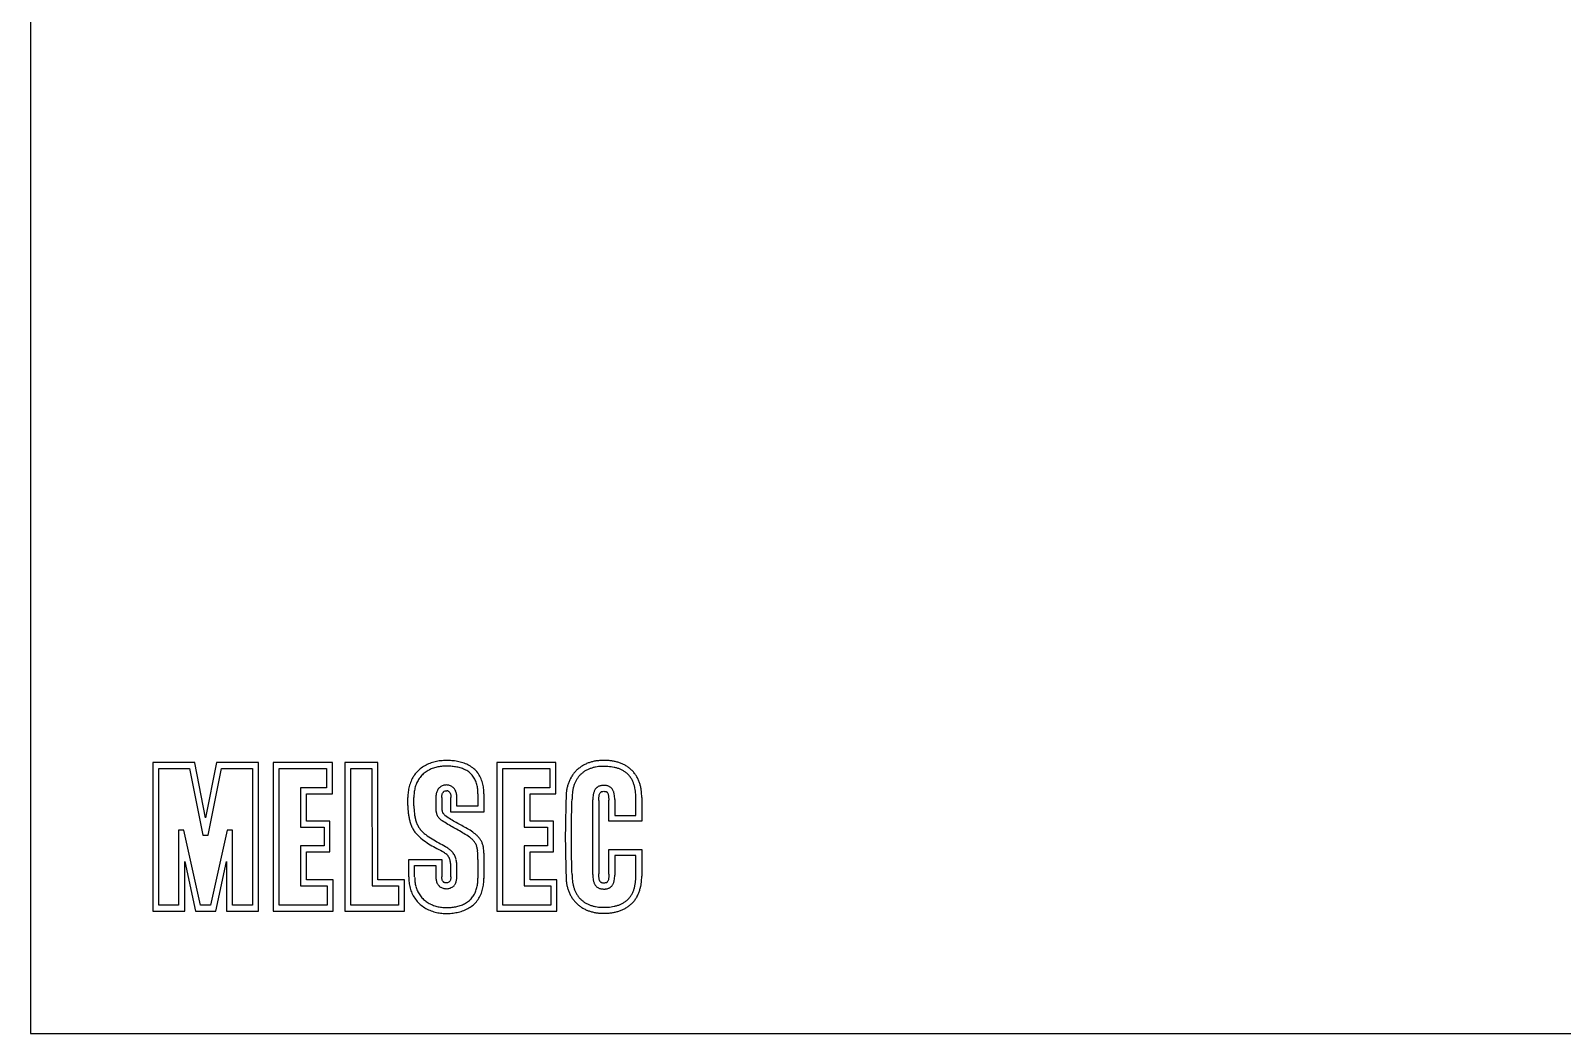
# Model space of a CAD drawing. Extents: x 168 to 388, y 259 to 356.
# Drawn here: x 232.27 to 269.86, y 282.37 to 306.97 of the extents above; entities that cross this region are included whole.
import ezdxf

# ---------------------------------------------------------------- set-up
doc = ezdxf.new("R2010")
doc.units = 0
doc.header["$MEASUREMENT"] = 0
doc.layers.get('0').update_dxf_attribs({"linetype": 'CONTINUOUS'})

msp = doc.modelspace()

# ---------------------------------------------------------------- linework, layer by layer
at = {"color": 7, "linetype": 'Continuous'}
for p, q in [((232.265, 333.767), (232.265, 282.367)), ((236.293, 289.011), (235.266, 289.011)), ((235.266, 289.011), (235.266, 285.367)), ((235.41, 285.511), (235.41, 288.868)), ((235.41, 288.868), (236.167, 288.868)), ((236.167, 288.868), (236.493, 287.228)), ((236.296, 289.009), (236.293, 289.011)), ((236.561, 287.658), (236.296, 289.009)), ((236.831, 289.011), (236.561, 287.658)), ((236.623, 287.229), (236.948, 288.868)), ((237.859, 289.011), (236.831, 289.011)), ((236.948, 288.868), (237.708, 288.867)), ((237.708, 288.867), (237.708, 285.511)), ((237.859, 285.367), (237.859, 289.011)), ((239.672, 289.011), (238.222, 289.011)), ((238.222, 289.011), (238.222, 285.367)), ((238.369, 288.867), (239.525, 288.868)), ((238.369, 285.511), (238.369, 288.867)), ((239.525, 288.868), (239.525, 288.388)), ((239.672, 288.244), (239.672, 289.011)), ((240.79, 289.011), (239.978, 289.012)), ((239.978, 289.012), (239.978, 285.369)), ((240.124, 285.511), (240.125, 288.867)), ((240.125, 288.867), (240.644, 288.868)), ((240.644, 288.868), (240.646, 285.991)), ((240.79, 286.135), (240.79, 289.011)), ((245.16, 289.011), (243.711, 289.011)), ((243.711, 289.011), (243.711, 285.367)), ((243.858, 288.867), (245.014, 288.868)), ((243.859, 285.511), (243.858, 288.867)), ((245.014, 288.868), (245.014, 288.388)), ((245.16, 288.244), (245.16, 289.011)), ((239.525, 288.388), (238.889, 288.388)), ((238.889, 288.388), (238.889, 287.429)), ((239.035, 287.572), (239.035, 288.244)), ((239.035, 288.244), (239.672, 288.244)), ((241.526, 287.957), (241.526, 288.157)), ((241.674, 287.952), (241.673, 288.158)), ((242.214, 288.17), (242.214, 287.855)), ((242.361, 288.179), (242.363, 288.2)), ((242.361, 288.158), (242.361, 288.179)), ((242.361, 288.158), (242.361, 287.906)), ((242.363, 288.2), (242.366, 288.221)), ((242.366, 288.221), (242.371, 288.241)), ((242.371, 288.241), (242.378, 288.261)), ((242.44, 288.315), (242.461, 288.318)), ((242.461, 288.318), (242.482, 288.318)), ((242.553, 288.277), (242.563, 288.258)), ((242.563, 288.258), (242.571, 288.239)), ((242.571, 288.239), (242.576, 288.218)), ((242.576, 288.218), (242.579, 288.197)), ((242.579, 288.197), (242.581, 288.176)), ((242.58, 287.796), (242.581, 288.155)), ((242.581, 288.176), (242.581, 288.155)), ((242.727, 287.94), (242.727, 288.172)), ((243.244, 288.246), (243.244, 287.94)), ((243.391, 288.246), (243.391, 287.796)), ((245.014, 288.388), (244.378, 288.388)), ((244.378, 288.388), (244.378, 287.429)), ((244.524, 287.572), (244.524, 288.244)), ((244.524, 288.244), (245.16, 288.244)), ((245.406, 288.056), (245.404, 287.969)), ((245.408, 288.143), (245.406, 288.056)), ((245.552, 287.957), (245.554, 288.034)), ((245.554, 288.034), (245.555, 288.111)), ((246.066, 288.131), (246.065, 288.097)), ((246.065, 286.263), (246.065, 288.097)), ((246.068, 288.164), (246.066, 288.131)), ((246.071, 288.198), (246.068, 288.164)), ((246.077, 288.231), (246.071, 288.198)), ((246.212, 288.102), (246.213, 288.121)), ((246.212, 288.084), (246.212, 288.102)), ((246.212, 288.084), (246.212, 286.278)), ((246.213, 288.142), (246.215, 288.161)), ((246.213, 288.121), (246.213, 288.142)), ((246.215, 288.161), (246.217, 288.18)), ((246.217, 288.18), (246.219, 288.199)), ((246.219, 288.199), (246.223, 288.218)), ((246.223, 288.218), (246.228, 288.237)), ((246.228, 288.237), (246.235, 288.255)), ((246.235, 288.255), (246.246, 288.271)), ((246.276, 288.295), (246.294, 288.302)), ((246.294, 288.302), (246.313, 288.305)), ((246.313, 288.305), (246.333, 288.306)), ((246.333, 288.306), (246.352, 288.305)), ((246.352, 288.305), (246.371, 288.303)), ((246.371, 288.303), (246.39, 288.298)), ((246.433, 288.261), (246.441, 288.243)), ((246.441, 288.243), (246.446, 288.224)), ((246.446, 288.224), (246.45, 288.205)), ((246.45, 288.205), (246.452, 288.186)), ((246.452, 288.186), (246.453, 288.167)), ((246.453, 288.167), (246.454, 288.147)), ((246.454, 288.147), (246.455, 288.128)), ((246.455, 288.128), (246.455, 288.109)), ((246.455, 288.109), (246.455, 288.089)), ((246.457, 288.087), (246.455, 288.089)), ((246.457, 287.572), (246.457, 288.087)), ((246.597, 288.207), (246.592, 288.24)), ((246.6, 288.174), (246.597, 288.207)), ((246.602, 288.14), (246.6, 288.174)), ((246.603, 288.107), (246.602, 288.14)), ((246.603, 288.107), (246.603, 287.716)), ((247.12, 287.717), (247.12, 288.158)), ((247.266, 288.155), (247.266, 287.572)), ((241.526, 287.957), (241.527, 287.91)), ((241.527, 287.91), (241.528, 287.863)), ((241.528, 287.863), (241.531, 287.816)), ((241.531, 287.816), (241.535, 287.769)), ((241.674, 287.952), (241.675, 287.905)), ((241.675, 287.905), (241.677, 287.858)), ((241.677, 287.858), (241.68, 287.811)), ((241.68, 287.811), (241.685, 287.765)), ((242.481, 287.679), (242.45, 287.702)), ((242.513, 287.657), (242.481, 287.679)), ((242.546, 287.636), (242.513, 287.657)), ((243.391, 287.796), (242.58, 287.796)), ((243.244, 287.94), (242.727, 287.94)), ((245.397, 287.709), (245.395, 287.622)), ((245.4, 287.796), (245.397, 287.709)), ((245.402, 287.882), (245.4, 287.796)), ((245.404, 287.969), (245.402, 287.882)), ((245.542, 287.573), (245.544, 287.65)), ((245.544, 287.65), (245.546, 287.727)), ((245.546, 287.727), (245.548, 287.803)), ((245.548, 287.803), (245.55, 287.88)), ((245.55, 287.88), (245.552, 287.957)), ((246.603, 287.716), (247.12, 287.717)), ((236.029, 287.356), (235.898, 287.356)), ((235.898, 287.356), (235.898, 285.511)), ((236.435, 285.511), (236.029, 287.356)), ((237.089, 287.356), (236.682, 285.511)), ((237.218, 287.356), (237.089, 287.356)), ((237.218, 285.511), (237.218, 287.356)), ((238.889, 287.429), (239.469, 287.429)), ((239.613, 287.572), (239.035, 287.572)), ((239.469, 287.429), (239.467, 287.428)), ((239.467, 287.428), (239.467, 286.967)), ((239.613, 286.823), (239.613, 287.572)), ((242.405, 287.56), (242.371, 287.583)), ((242.439, 287.538), (242.405, 287.56)), ((242.474, 287.516), (242.439, 287.538)), ((242.509, 287.495), (242.474, 287.516)), ((242.545, 287.474), (242.509, 287.495)), ((242.58, 287.454), (242.545, 287.474)), ((242.579, 287.615), (242.546, 287.636)), ((242.612, 287.595), (242.579, 287.615)), ((242.616, 287.433), (242.58, 287.454)), ((242.645, 287.575), (242.612, 287.595)), ((242.652, 287.413), (242.616, 287.433)), ((242.679, 287.557), (242.645, 287.575)), ((242.687, 287.393), (242.652, 287.413)), ((242.713, 287.538), (242.679, 287.557)), ((242.723, 287.374), (242.687, 287.393)), ((242.748, 287.52), (242.713, 287.538)), ((242.759, 287.353), (242.723, 287.374)), ((242.782, 287.502), (242.748, 287.52)), ((242.794, 287.333), (242.759, 287.353)), ((242.816, 287.484), (242.782, 287.502)), ((242.83, 287.312), (242.794, 287.333)), ((242.85, 287.466), (242.816, 287.484)), ((242.865, 287.291), (242.83, 287.312)), ((242.884, 287.447), (242.85, 287.466)), ((242.9, 287.27), (242.865, 287.291)), ((242.918, 287.428), (242.884, 287.447)), ((242.935, 287.249), (242.9, 287.27)), ((242.952, 287.409), (242.918, 287.428)), ((242.986, 287.389), (242.952, 287.409)), ((243.019, 287.369), (242.986, 287.389)), ((243.052, 287.349), (243.019, 287.369)), ((243.084, 287.327), (243.052, 287.349)), ((243.116, 287.305), (243.084, 287.327)), ((243.148, 287.283), (243.116, 287.305)), ((243.178, 287.259), (243.148, 287.283)), ((244.378, 287.429), (244.955, 287.428)), ((245.102, 287.572), (244.524, 287.572)), ((244.955, 287.428), (244.955, 286.967)), ((245.102, 286.823), (245.102, 287.572)), ((245.391, 287.36), (245.39, 287.274)), ((245.39, 287.274), (245.39, 287.187)), ((245.392, 287.447), (245.391, 287.36)), ((245.394, 287.535), (245.392, 287.447)), ((245.395, 287.622), (245.394, 287.535)), ((245.538, 287.343), (245.539, 287.42)), ((245.538, 287.266), (245.538, 287.343)), ((245.538, 287.189), (245.538, 287.266)), ((245.539, 287.42), (245.541, 287.496)), ((245.541, 287.496), (245.542, 287.573)), ((247.266, 287.572), (246.457, 287.572)), ((236.493, 287.228), (236.623, 287.229)), ((239.467, 286.967), (238.889, 286.967)), ((238.889, 286.967), (238.889, 285.991)), ((241.809, 287.188), (241.845, 287.157)), ((241.845, 287.157), (241.881, 287.128)), ((241.881, 287.128), (241.919, 287.099)), ((241.919, 287.099), (241.957, 287.072)), ((241.957, 287.072), (241.996, 287.045)), ((241.996, 287.045), (242.035, 287.02)), ((242.002, 287.215), (242.04, 287.188)), ((242.035, 287.02), (242.076, 286.996)), ((242.04, 287.188), (242.079, 287.162)), ((242.076, 286.996), (242.116, 286.972)), ((242.079, 287.162), (242.119, 287.137)), ((242.116, 286.972), (242.158, 286.949)), ((242.119, 287.137), (242.159, 287.113)), ((242.158, 286.949), (242.199, 286.927)), ((242.159, 287.113), (242.2, 287.089)), ((242.199, 286.927), (242.24, 286.905)), ((242.2, 287.089), (242.24, 287.066)), ((242.24, 287.066), (242.282, 287.043)), ((242.24, 286.905), (242.282, 286.882)), ((242.282, 287.043), (242.323, 287.02)), ((242.323, 287.02), (242.364, 286.998)), ((242.364, 286.998), (242.405, 286.975)), ((242.405, 286.975), (242.445, 286.951)), ((242.97, 287.227), (242.935, 287.249)), ((243.004, 287.205), (242.97, 287.227)), ((243.038, 287.181), (243.004, 287.205)), ((243.208, 287.234), (243.178, 287.259)), ((243.389, 286.86), (243.385, 286.899)), ((244.955, 286.967), (244.378, 286.967)), ((244.378, 286.967), (244.378, 285.991)), ((245.39, 287.187), (245.39, 287.1)), ((245.39, 287.1), (245.391, 287.013)), ((245.391, 287.013), (245.392, 286.926)), ((245.392, 286.926), (245.394, 286.84)), ((245.538, 287.113), (245.538, 287.189)), ((245.538, 287.036), (245.538, 287.113)), ((245.539, 286.959), (245.538, 287.036)), ((245.541, 286.882), (245.539, 286.959)), ((236.05, 285.367), (236.05, 286.587)), ((236.05, 286.587), (236.315, 285.367)), ((236.809, 285.367), (237.075, 286.587)), ((237.075, 286.587), (237.075, 285.367)), ((239.035, 286.822), (239.038, 286.823)), ((239.035, 286.135), (239.035, 286.822)), ((239.038, 286.823), (239.613, 286.823)), ((241.545, 286.206), (241.545, 286.633)), ((241.545, 286.633), (242.361, 286.633)), ((242.282, 286.882), (242.323, 286.86)), ((242.323, 286.86), (242.364, 286.836)), ((242.361, 286.633), (242.361, 286.208)), ((243.241, 286.799), (243.238, 286.84)), ((243.243, 286.758), (243.241, 286.799)), ((243.244, 286.716), (243.243, 286.758)), ((243.244, 286.675), (243.244, 286.716)), ((243.244, 286.635), (243.244, 286.675)), ((243.244, 286.635), (243.244, 286.179)), ((243.391, 286.822), (243.389, 286.86)), ((243.391, 286.785), (243.391, 286.822)), ((243.391, 286.785), (243.391, 286.17)), ((244.524, 286.822), (244.527, 286.823)), ((244.524, 286.135), (244.524, 286.822)), ((244.527, 286.823), (245.102, 286.823)), ((245.394, 286.84), (245.395, 286.753)), ((245.395, 286.753), (245.397, 286.666)), ((245.397, 286.666), (245.4, 286.58)), ((245.4, 286.58), (245.402, 286.493)), ((245.542, 286.805), (245.541, 286.882)), ((245.544, 286.729), (245.542, 286.805)), ((245.546, 286.652), (245.544, 286.729)), ((245.548, 286.575), (245.546, 286.652)), ((245.55, 286.498), (245.548, 286.575)), ((246.457, 286.27), (246.457, 286.877)), ((246.457, 286.877), (247.266, 286.877)), ((247.12, 286.731), (246.603, 286.733)), ((246.603, 286.733), (246.603, 286.252)), ((247.12, 286.221), (247.12, 286.731)), ((247.266, 286.877), (247.266, 286.223)), ((239.691, 286.133), (239.035, 286.135)), ((239.69, 285.367), (239.691, 286.133)), ((241.445, 286.135), (240.79, 286.135)), ((241.445, 285.367), (241.445, 286.135)), ((241.692, 286.205), (241.692, 286.489)), ((241.692, 286.489), (242.213, 286.487)), ((242.213, 286.487), (242.213, 286.206)), ((242.361, 286.188), (242.361, 286.208)), ((242.363, 286.168), (242.361, 286.188)), ((242.366, 286.148), (242.363, 286.168)), ((242.371, 286.129), (242.366, 286.148)), ((242.574, 286.147), (242.568, 286.128)), ((242.577, 286.166), (242.574, 286.147)), ((242.579, 286.186), (242.577, 286.166)), ((242.58, 286.206), (242.579, 286.186)), ((242.58, 286.206), (242.58, 286.452)), ((242.727, 286.205), (242.727, 286.452)), ((245.18, 286.133), (244.524, 286.135)), ((245.181, 285.367), (245.18, 286.133)), ((245.402, 286.493), (245.404, 286.406)), ((245.404, 286.406), (245.406, 286.319)), ((245.406, 286.319), (245.408, 286.232)), ((245.552, 286.422), (245.55, 286.498)), ((245.554, 286.345), (245.552, 286.422)), ((245.555, 286.268), (245.554, 286.345)), ((246.065, 286.263), (246.066, 286.229)), ((246.066, 286.229), (246.068, 286.195)), ((246.068, 286.195), (246.072, 286.162)), ((246.072, 286.162), (246.077, 286.128)), ((246.212, 286.258), (246.212, 286.278)), ((246.213, 286.239), (246.212, 286.258)), ((246.213, 286.22), (246.213, 286.239)), ((246.215, 286.2), (246.213, 286.22)), ((246.217, 286.18), (246.215, 286.2)), ((246.219, 286.161), (246.217, 286.18)), ((246.223, 286.142), (246.219, 286.161)), ((246.228, 286.123), (246.223, 286.142)), ((246.447, 286.135), (246.442, 286.117)), ((246.451, 286.154), (246.447, 286.135)), ((246.453, 286.173), (246.451, 286.154)), ((246.455, 286.193), (246.453, 286.173)), ((246.456, 286.212), (246.455, 286.193)), ((246.457, 286.251), (246.456, 286.232)), ((246.456, 286.232), (246.456, 286.212)), ((246.457, 286.27), (246.457, 286.251)), ((246.592, 286.118), (246.597, 286.151)), ((246.597, 286.151), (246.6, 286.185)), ((246.6, 286.185), (246.602, 286.219)), ((246.602, 286.219), (246.603, 286.252)), ((238.889, 285.991), (239.543, 285.991)), ((239.543, 285.991), (239.543, 285.511)), ((240.646, 285.991), (241.299, 285.991)), ((241.299, 285.991), (241.299, 285.511)), ((242.378, 286.111), (242.371, 286.129)), ((242.389, 286.094), (242.378, 286.111)), ((242.439, 286.063), (242.421, 286.069)), ((242.459, 286.06), (242.439, 286.063)), ((242.479, 286.06), (242.459, 286.06)), ((242.499, 286.063), (242.479, 286.06)), ((242.518, 286.07), (242.499, 286.063)), ((242.534, 286.08), (242.518, 286.07)), ((242.56, 286.11), (242.549, 286.093)), ((242.568, 286.128), (242.56, 286.11)), ((244.378, 285.991), (245.032, 285.991)), ((245.032, 285.991), (245.033, 285.511)), ((246.236, 286.105), (246.228, 286.123)), ((246.246, 286.089), (246.236, 286.105)), ((246.294, 286.059), (246.276, 286.065)), ((246.313, 286.056), (246.294, 286.059)), ((246.333, 286.055), (246.313, 286.056)), ((246.352, 286.055), (246.333, 286.055)), ((246.371, 286.057), (246.352, 286.055)), ((246.39, 286.062), (246.371, 286.057)), ((246.442, 286.117), (246.434, 286.099)), ((235.898, 285.511), (235.41, 285.511)), ((236.682, 285.511), (236.435, 285.511)), ((237.708, 285.511), (237.218, 285.511)), ((239.543, 285.511), (238.369, 285.511)), ((241.299, 285.511), (240.124, 285.511)), ((245.033, 285.511), (243.859, 285.511)), ((235.266, 285.367), (236.05, 285.367)), ((236.315, 285.367), (236.809, 285.367)), ((237.075, 285.367), (237.859, 285.367)), ((238.222, 285.367), (239.69, 285.367)), ((239.978, 285.369), (239.979, 285.367)), ((239.979, 285.367), (241.445, 285.367)), ((243.711, 285.367), (245.181, 285.367)), ((232.265, 282.367), (270.265, 282.367))]:
    msp.add_line(p, q, dxfattribs=at)
for centre, radius, start, end in [((242.316, 288.254), 0.775, 136.6107, 146.7552), ((242.331, 288.238), 0.796, 126.6724, 136.5418), ((242.36, 288.198), 0.845, 117.3546, 126.6463), ((242.338, 288.243), 0.655, 126.6974, 136.8459), ((242.364, 288.208), 0.698, 117.171, 126.6851), ((242.405, 288.111), 0.944, 109.0373, 117.3651), ((242.407, 288.126), 0.791, 108.7756, 117.1741), ((242.434, 288.029), 1.031, 101.4315, 109.0509), ((242.433, 288.051), 0.87, 101.1705, 108.8036), ((242.457, 287.91), 1.152, 94.567, 101.3834), ((242.452, 287.948), 0.975, 94.304, 101.1137), ((242.48, 287.633), 1.43, 89.0771, 94.5732), ((242.475, 287.641), 1.283, 89.1272, 94.3059), ((242.476, 287.519), 1.405, 84.505, 89.2326), ((242.481, 287.593), 1.47, 83.8275, 89.1725), ((242.489, 287.629), 1.294, 79.4657, 84.5999), ((242.497, 287.728), 1.334, 78.0049, 83.8933), ((242.559, 288.005), 0.912, 72.1998, 79.4838), ((242.56, 288.022), 1.033, 70.4161, 78.0183), ((242.628, 288.219), 0.687, 62.5575, 72.2254), ((242.627, 288.21), 0.834, 61.0067, 70.4293), ((242.687, 288.333), 0.558, 50.5803, 62.4836), ((242.689, 288.322), 0.706, 49.8208, 60.947), ((242.734, 288.376), 0.636, 37.4356, 49.7912), ((246.22, 288.253), 0.794, 137.9237, 144.1978), ((246.21, 288.261), 0.781, 131.5347, 137.911), ((246.217, 288.254), 0.79, 125.2408, 131.5392), ((246.231, 288.234), 0.815, 119.1132, 125.2208), ((246.197, 288.277), 0.618, 124.4404, 131.5611), ((246.248, 288.202), 0.851, 113.2186, 119.1128), ((246.215, 288.251), 0.649, 117.6529, 124.4331), ((246.272, 288.146), 0.913, 107.7626, 113.2168), ((246.242, 288.199), 0.707, 111.4325, 117.6538), ((246.27, 288.127), 0.784, 105.8125, 111.4227), ((246.293, 288.08), 0.981, 102.6882, 107.7614), ((246.296, 288.036), 0.88, 100.8185, 105.8205), ((246.311, 288.001), 1.063, 98.0051, 102.6899), ((246.314, 287.945), 0.973, 96.2964, 100.8206), ((246.326, 287.893), 1.171, 93.7434, 97.9931), ((246.329, 287.798), 1.12, 92.3459, 96.2746), ((246.336, 287.735), 1.33, 90.002, 93.7447), ((246.339, 287.554), 1.364, 89.1247, 92.3511), ((246.338, 287.686), 1.379, 86.4488, 90.0595), ((246.341, 287.555), 1.363, 85.9393, 89.1673), ((246.343, 287.762), 1.303, 82.6296, 86.4504), ((246.349, 287.665), 1.252, 82.4516, 85.9651), ((246.359, 287.889), 1.174, 78.4077, 82.6466), ((246.377, 287.876), 1.04, 78.2232, 82.4559), ((246.409, 288.032), 0.881, 73.2305, 78.2268), ((246.385, 288.012), 1.049, 73.6634, 78.4081), ((246.445, 288.15), 0.758, 67.424, 73.233), ((246.413, 288.11), 0.947, 68.4061, 73.6656), ((246.484, 288.243), 0.657, 60.7336, 67.4296), ((246.445, 288.189), 0.862, 62.6259, 68.4029), ((246.515, 288.299), 0.593, 53.2868, 60.7104), ((246.478, 288.253), 0.79, 56.3227, 62.6264), ((246.539, 288.332), 0.552, 45.2857, 53.2546), ((246.501, 288.288), 0.748, 49.659, 56.3181), ((246.517, 288.308), 0.722, 42.7367, 49.628), ((246.518, 288.308), 0.721, 35.8403, 42.7419), ((242.544, 288.171), 1.018, 165.3593, 173.0801), ((242.433, 288.201), 0.903, 156.7548, 165.4571), ((242.328, 288.245), 0.79, 146.7439, 156.6936), ((242.455, 288.198), 0.778, 157.4101, 165.9507), ((242.344, 288.243), 0.659, 147.2918, 157.3691), ((242.33, 288.253), 0.642, 136.9381, 147.2879), ((242.472, 288.217), 0.248, 133.7938, 143.3425), ((242.462, 288.226), 0.235, 123.6453, 133.7402), ((242.46, 288.23), 0.23, 113.3302, 123.6468), ((242.463, 288.222), 0.239, 103.4078, 113.3234), ((242.467, 288.203), 0.258, 94.1602, 103.3343), ((242.47, 288.175), 0.287, 86.0041, 94.2138), ((242.472, 288.204), 0.257, 76.8389, 86.0608), ((242.476, 288.222), 0.239, 66.8285, 76.7428), ((242.478, 288.227), 0.234, 56.6944, 66.8292), ((242.475, 288.222), 0.24, 46.8045, 56.6952), ((242.466, 288.213), 0.252, 37.3627, 46.761), ((242.727, 288.384), 0.493, 37.0258, 50.4993), ((242.705, 288.367), 0.521, 24.2901, 37.0344), ((242.576, 288.311), 0.662, 14.0628, 24.0928), ((242.384, 288.259), 0.861, 6.59, 14.3195), ((242.719, 288.365), 0.654, 25.4239, 37.4317), ((242.609, 288.315), 0.775, 15.0972, 25.2296), ((242.426, 288.263), 0.965, 7.1145, 15.2608), ((246.351, 288.186), 0.941, 166.7688, 172.0592), ((246.391, 288.177), 0.982, 161.7129, 166.783), ((246.32, 288.201), 0.907, 156.2478, 161.7359), ((246.263, 288.226), 0.844, 150.3263, 156.2237), ((246.235, 288.242), 0.813, 144.2049, 150.33), ((246.441, 288.177), 0.882, 164.3831, 169.3741), ((246.369, 288.198), 0.807, 158.9464, 164.3994), ((246.282, 288.231), 0.713, 152.7814, 158.9506), ((246.229, 288.258), 0.654, 146.0295, 152.7548), ((246.197, 288.28), 0.615, 138.8666, 146.0221), ((246.19, 288.286), 0.606, 131.6012, 138.8655), ((246.293, 288.243), 0.202, 126.8726, 136.4592), ((246.295, 288.24), 0.205, 117.4416, 126.8658), ((246.305, 288.221), 0.227, 108.8568, 117.3819), ((246.316, 288.187), 0.262, 101.4697, 108.839), ((246.327, 288.135), 0.316, 95.3013, 101.4737), ((246.334, 288.056), 0.395, 90.4106, 95.3015), ((246.336, 288.024), 0.427, 86.0494, 90.5763), ((246.341, 288.095), 0.356, 80.6229, 86.0512), ((246.352, 288.163), 0.287, 73.9268, 80.6605), ((246.366, 288.211), 0.237, 65.7522, 73.9089), ((246.379, 288.241), 0.204, 56.2831, 65.7425), ((246.385, 288.25), 0.194, 46.2867, 56.2721), ((246.379, 288.243), 0.203, 36.6502, 46.1904), ((246.542, 288.334), 0.548, 37.2635, 45.2914), ((246.516, 288.315), 0.58, 29.6294, 37.212), ((246.469, 288.289), 0.634, 22.6826, 29.6216), ((246.39, 288.256), 0.719, 16.5692, 22.6858), ((246.269, 288.22), 0.846, 11.3416, 16.5434), ((246.491, 288.29), 0.754, 29.2146, 35.8158), ((246.45, 288.267), 0.801, 22.9916, 29.2085), ((246.383, 288.238), 0.874, 17.2962, 22.9939), ((246.282, 288.207), 0.98, 12.1904, 17.2705), ((246.107, 288.169), 1.159, 7.8963, 12.1916), ((242.527, 288.173), 1.001, 173.0648, 180.9034), ((242.532, 288.174), 0.859, 173.3455, 181.0659), ((242.554, 288.171), 0.882, 165.8226, 173.3586), ((242.575, 288.173), 0.362, 173.8295, 180.4364), ((242.581, 288.172), 0.367, 167.3921, 173.844), ((242.545, 288.181), 0.33, 160.2621, 167.4407), ((242.511, 288.193), 0.294, 152.1788, 160.2425), ((242.488, 288.205), 0.268, 143.3443, 152.1893), ((242.483, 288.214), 0.115, 144.8861, 155.4596), ((242.463, 288.227), 0.091, 131.4457, 144.7954), ((242.458, 288.233), 0.0836, 116.9279, 131.4506), ((242.463, 288.223), 0.0939, 103.8769, 116.8091), ((242.475, 288.215), 0.103, 74.4328, 86.1808), ((242.479, 288.229), 0.088, 60.3926, 74.2018), ((242.48, 288.231), 0.086, 46.0259, 60.1509), ((242.472, 288.223), 0.0973, 33.5422, 46.0197), ((242.452, 288.202), 0.27, 28.5758, 37.3614), ((242.433, 288.191), 0.292, 20.4681, 28.586), ((242.404, 288.181), 0.322, 13.0848, 20.4499), ((242.375, 288.174), 0.352, 6.3971, 13.124), ((242.378, 288.174), 0.35, 359.6358, 6.4112), ((242.442, 288.266), 0.802, 358.3239, 6.6098), ((242.465, 288.267), 0.926, 358.6544, 7.1415), ((247.865, 288.093), 2.458, 176.801, 178.8274), ((246.509, 288.169), 1.1, 172.2764, 176.8026), ((247.862, 288.077), 2.307, 177.2525, 179.1602), ((246.893, 288.123), 1.337, 173.9375, 177.2281), ((246.53, 288.161), 0.972, 169.3968, 173.9228), ((246.513, 288.147), 0.445, 164.7125, 169.0596), ((246.44, 288.167), 0.369, 159.4915, 164.7294), ((246.376, 288.191), 0.3, 153.0564, 159.4966), ((246.332, 288.213), 0.251, 145.3645, 153.0624), ((246.305, 288.231), 0.219, 136.483, 145.3221), ((246.309, 288.223), 0.0796, 128.4888, 142.4252), ((246.308, 288.223), 0.0791, 114.3409, 128.3707), ((246.362, 288.219), 0.0837, 57.1462, 70.3998), ((246.367, 288.227), 0.0739, 41.7102, 56.7729), ((246.359, 288.221), 0.0839, 28.1372, 41.372), ((246.358, 288.228), 0.228, 28.1263, 36.5884), ((246.317, 288.206), 0.275, 21.1109, 28.1371), ((246.253, 288.182), 0.343, 15.4779, 21.1137), ((246.177, 288.16), 0.423, 10.9335, 15.5055), ((246.057, 288.178), 1.062, 7.1993, 11.3445), ((245.999, 288.168), 1.121, 3.3682, 7.2932), ((246.067, 288.172), 1.053, 359.1938, 3.3704), ((246.042, 288.159), 1.224, 3.9036, 7.9716), ((246.095, 288.162), 1.171, 359.6291, 3.9051), ((242.8, 287.905), 1.272, 186.1377, 188.2562), ((242.716, 287.893), 1.187, 188.2583, 190.5285), ((242.65, 287.881), 1.12, 190.5273, 192.933), ((242.938, 287.921), 1.263, 187.1004, 189.2299), ((242.835, 287.904), 1.158, 189.2234, 191.5442), ((242.718, 287.88), 1.039, 191.5439, 194.1312), ((242.521, 287.854), 0.308, 179.8582, 187.4968), ((242.515, 287.853), 0.301, 187.4835, 195.28), ((242.509, 287.852), 0.295, 195.3042, 203.2742), ((242.518, 287.856), 0.305, 203.2976, 211.0042), ((242.528, 287.862), 0.317, 210.946, 218.3644), ((242.604, 287.921), 0.413, 218.3289, 224.019), ((242.955, 287.897), 0.595, 179.1238, 182.8591), ((242.786, 287.884), 0.425, 182.2006, 187.4922), ((242.495, 287.844), 0.131, 186.8153, 203.7597), ((242.563, 287.89), 0.213, 207.706, 218.3089), ((242.511, 287.824), 0.132, 209.8418, 226.9403), ((242.76, 288.105), 0.508, 228.0447, 232.4206), ((242.588, 287.867), 1.056, 192.9317, 195.4835), ((242.521, 287.848), 0.987, 195.4828, 198.2139), ((242.477, 287.834), 0.941, 198.2273, 201.0922), ((242.525, 287.853), 0.992, 201.0949, 203.8111), ((242.569, 287.872), 1.041, 203.8013, 206.3921), ((242.377, 287.776), 0.826, 206.3546, 209.6178), ((242.229, 287.692), 0.656, 209.6155, 213.7244), ((242.175, 287.656), 0.591, 213.7883, 218.3496), ((242.605, 287.851), 0.923, 194.1219, 197.0637), ((242.205, 287.682), 0.63, 218.4398, 222.7163), ((242.501, 287.819), 0.814, 197.0622, 200.3654), ((242.384, 287.776), 0.689, 200.346, 204.2484), ((242.291, 287.734), 0.587, 204.2517, 208.8391), ((242.236, 287.703), 0.524, 208.8402, 213.9748), ((242.243, 287.709), 0.533, 214.1179, 219.1651), ((242.394, 287.833), 0.728, 219.1567, 222.8501), ((242.45, 287.883), 0.803, 222.7857, 226.1329), ((242.486, 287.921), 0.855, 226.1632, 229.3069), ((242.59, 288.043), 1.015, 229.3046, 231.9523), ((242.547, 287.877), 0.342, 225.3036, 232.1772), ((242.798, 288.193), 0.745, 231.8355, 234.9902), ((242.423, 287.883), 0.927, 222.7135, 225.6207), ((242.574, 288.035), 1.141, 225.5677, 227.9301), ((242.714, 288.201), 1.217, 231.949, 234.1578), ((241.805, 285.906), 1.226, 56.3162, 58.5099), ((241.988, 286.181), 0.895, 53.3271, 56.3315), ((242.093, 286.323), 0.718, 49.5486, 53.292), ((242.574, 286.536), 0.795, 51.3408, 54.298), ((242.732, 286.732), 0.543, 47.0202, 51.3464), ((242.788, 286.793), 0.46, 41.862, 46.968), ((242.776, 286.784), 0.476, 36.8156, 41.7544), ((242.794, 286.795), 0.455, 31.8315, 37.0019), ((242.878, 286.848), 0.355, 25.1568, 31.7919), ((242.865, 286.842), 0.37, 18.759, 25.1184), ((242.779, 286.747), 0.649, 45.2122, 48.635), ((242.817, 286.826), 0.419, 13.1114, 18.7134), ((242.724, 286.805), 0.515, 8.533, 13.0936), ((242.831, 286.799), 0.575, 41.3372, 45.2004), ((242.871, 286.835), 0.522, 37.0775, 41.3362), ((242.892, 286.851), 0.495, 32.5817, 37.0678), ((242.909, 286.862), 0.475, 27.8472, 32.5789), ((242.907, 286.861), 0.477, 23.1845, 27.8431), ((242.898, 286.857), 0.487, 18.6021, 23.1647), ((242.864, 286.846), 0.523, 14.3528, 18.605), ((242.817, 286.834), 0.572, 10.4536, 14.3416), ((242.749, 286.821), 0.641, 6.9832, 10.4512), ((241.787, 285.873), 1.123, 56.6678, 59.0675), ((241.99, 286.181), 0.753, 53.1168, 56.6959), ((242.135, 286.373), 0.513, 47.9542, 53.211), ((242.281, 286.535), 0.295, 38.8643, 47.9874), ((242.323, 286.569), 0.241, 27.4749, 38.6714), ((242.263, 286.543), 0.306, 17.8653, 26.6845), ((242.138, 286.496), 0.44, 12.5915, 18.7228), ((242.123, 286.357), 0.673, 45.5572, 49.5496), ((242.087, 286.486), 0.491, 6.9487, 12.4338), ((241.975, 286.472), 0.604, 2.4726, 6.9315), ((242.227, 286.462), 0.526, 40.5153, 45.63), ((242.314, 286.536), 0.411, 33.9675, 40.5112), ((242.365, 286.571), 0.349, 26.1854, 33.8943), ((242.318, 286.548), 0.401, 19.4534, 26.1581), ((242.265, 286.53), 0.457, 13.5908, 19.4676), ((242.18, 286.509), 0.545, 8.6377, 13.5721), ((242.058, 286.491), 0.668, 4.6263, 8.6526), ((241.79, 286.47), 0.937, 1.7586, 4.5742), ((242.533, 286.776), 0.709, 5.2204, 8.536), ((242.527, 286.194), 0.982, 179.2915, 187.3302), ((242.513, 286.192), 0.821, 179.1837, 187.2634), ((242.595, 286.202), 0.382, 179.3566, 185.6049), ((242.611, 286.203), 0.398, 185.5895, 191.5939), ((241.595, 286.456), 0.985, 359.755, 2.4913), ((242.319, 286.202), 0.408, 348.6185, 354.4758), ((242.338, 286.2), 0.39, 354.4547, 0.6755), ((241.557, 286.459), 1.17, 359.63, 1.9282), ((242.389, 286.155), 0.856, 353.8356, 1.5738), ((242.415, 286.151), 0.977, 353.3297, 1.3778), ((247.845, 286.282), 2.438, 181.1753, 183.2175), ((246.502, 286.207), 1.093, 183.2161, 187.771), ((247.873, 286.302), 2.318, 180.8358, 182.7339), ((246.896, 286.256), 1.34, 182.7582, 186.0431), ((245.999, 286.21), 1.121, 352.6856, 356.612), ((246.067, 286.206), 1.053, 356.6096, 0.8062), ((246.045, 286.218), 1.221, 352.0995, 356.1762), ((246.098, 286.215), 1.168, 356.1744, 0.4331), ((242.532, 286.194), 0.987, 187.3105, 195.2922), ((242.434, 286.166), 0.885, 195.2285, 204.1234), ((242.358, 286.134), 0.802, 204.2032, 214.0161), ((242.522, 286.193), 0.83, 187.2468, 195.2411), ((242.434, 286.167), 0.738, 195.1493, 204.126), ((242.354, 286.132), 0.651, 204.1972, 214.3756), ((242.351, 286.13), 0.647, 214.3627, 224.6097), ((242.552, 286.191), 0.338, 191.5142, 198.5815), ((242.502, 286.174), 0.285, 198.6057, 206.9759), ((242.471, 286.158), 0.251, 206.9694, 216.5034), ((242.454, 286.145), 0.229, 216.5062, 226.9568), ((242.447, 286.139), 0.22, 227.0679, 237.94), ((242.45, 286.143), 0.224, 237.9567, 248.6191), ((242.459, 286.166), 0.249, 248.6171, 258.2319), ((242.455, 286.146), 0.0845, 218.4136, 231.9088), ((242.454, 286.145), 0.0825, 231.9314, 245.9627), ((242.467, 286.205), 0.289, 258.2922, 266.5598), ((242.47, 286.261), 0.344, 266.4887, 273.3301), ((242.473, 286.217), 0.3, 273.2674, 281.2228), ((242.481, 286.176), 0.259, 281.2233, 290.4615), ((242.48, 286.151), 0.0894, 307.3323, 320.0807), ((242.494, 286.143), 0.223, 290.4549, 301.1454), ((242.498, 286.135), 0.215, 301.1917, 312.3004), ((242.494, 286.139), 0.221, 312.4283, 323.2548), ((242.476, 286.153), 0.243, 323.2527, 333.0844), ((242.442, 286.17), 0.281, 333.0805, 341.5898), ((242.388, 286.187), 0.337, 341.6166, 348.6958), ((242.643, 286.058), 0.585, 326.7363, 337.985), ((242.481, 286.122), 0.758, 338.0451, 346.8), ((242.335, 286.161), 0.909, 346.5549, 353.8467), ((242.665, 286.053), 0.709, 325.5598, 336.6603), ((242.516, 286.117), 0.871, 336.7204, 345.7641), ((242.378, 286.155), 1.014, 345.5797, 353.3438), ((246.347, 286.189), 0.937, 187.9871, 193.3021), ((246.386, 286.198), 0.977, 193.287, 198.3851), ((246.315, 286.174), 0.901, 198.3629, 203.8853), ((246.258, 286.149), 0.839, 203.9104, 209.8422), ((246.531, 286.217), 0.973, 186.0584, 190.5801), ((246.442, 286.201), 0.882, 190.6023, 195.5906), ((246.37, 286.181), 0.807, 195.5756, 201.0257), ((246.282, 286.147), 0.714, 201.0205, 207.1867), ((246.229, 286.12), 0.655, 207.2137, 213.9367), ((246.514, 286.213), 0.445, 190.9804, 195.3261), ((246.44, 286.193), 0.369, 195.3093, 200.5484), ((246.376, 286.169), 0.3, 200.5427, 206.9858), ((246.332, 286.146), 0.251, 206.979, 214.6833), ((246.305, 286.128), 0.219, 214.7264, 223.5713), ((246.293, 286.116), 0.201, 223.5987, 233.1915), ((246.295, 286.119), 0.205, 233.1945, 242.6249), ((246.305, 286.139), 0.227, 242.6845, 251.208), ((246.316, 286.172), 0.262, 251.2253, 258.5891), ((246.31, 286.138), 0.0805, 217.6362, 231.4467), ((246.309, 286.138), 0.0795, 231.5797, 245.5491), ((246.327, 286.224), 0.315, 258.58, 264.5484), ((246.334, 286.302), 0.393, 264.5579, 269.477), ((246.336, 286.339), 0.431, 269.3167, 273.8063), ((246.341, 286.268), 0.359, 273.804, 279.1819), ((246.362, 286.143), 0.0856, 289.0017, 302.1821), ((246.352, 286.199), 0.29, 279.1421, 285.8149), ((246.368, 286.134), 0.0745, 302.5445, 317.4558), ((246.361, 286.139), 0.0834, 317.8078, 331.1354), ((246.366, 286.15), 0.238, 285.8295, 293.9389), ((246.379, 286.119), 0.205, 293.9467, 303.3819), ((246.386, 286.11), 0.193, 303.3958, 313.3905), ((246.38, 286.115), 0.202, 313.4917, 323.0836), ((246.36, 286.13), 0.227, 323.1456, 331.6753), ((246.319, 286.152), 0.273, 331.6655, 338.7498), ((246.256, 286.177), 0.34, 338.7468, 344.4284), ((246.179, 286.198), 0.42, 344.3997, 349.0022), ((246.516, 286.063), 0.58, 322.749, 330.3338), ((246.469, 286.089), 0.634, 330.3427, 337.2857), ((246.391, 286.122), 0.719, 337.2816, 343.4027), ((246.27, 286.158), 0.845, 343.428, 348.6332), ((246.059, 286.2), 1.061, 348.6308, 352.7799), ((246.451, 286.111), 0.8, 330.8327, 337.0569), ((246.385, 286.139), 0.873, 337.0543, 342.7596), ((246.283, 286.17), 0.978, 342.7858, 347.8737), ((246.108, 286.208), 1.158, 347.8729, 352.1748), ((242.347, 286.126), 0.788, 214.0009, 223.9911), ((242.362, 286.142), 0.81, 224.0219, 233.7332), ((242.388, 286.177), 0.854, 233.7767, 242.9943), ((242.369, 286.149), 0.673, 224.6705, 234.5225), ((242.396, 286.188), 0.721, 234.5494, 243.7452), ((242.421, 286.242), 0.927, 242.9807, 251.4697), ((242.433, 286.261), 0.803, 243.7314, 251.9933), ((242.449, 286.311), 0.856, 251.972, 259.72), ((242.467, 286.415), 0.961, 259.811, 266.7106), ((242.48, 286.642), 1.188, 266.6753, 272.2308), ((242.48, 286.662), 1.208, 272.2006, 277.6912), ((242.508, 286.478), 1.022, 277.5378, 284.0258), ((242.564, 286.254), 0.791, 284.0304, 292.4162), ((242.552, 286.275), 0.957, 285.2352, 293.4571), ((242.621, 286.117), 0.643, 292.4032, 302.7234), ((242.611, 286.141), 0.811, 293.4463, 303.1572), ((242.661, 286.054), 0.568, 302.7631, 314.4395), ((242.657, 286.069), 0.725, 303.1759, 314.0315), ((242.673, 286.038), 0.548, 314.6284, 326.7313), ((242.679, 286.043), 0.691, 314.1663, 325.5558), ((246.231, 286.134), 0.808, 209.8384, 215.9971), ((246.216, 286.123), 0.79, 216.0041, 222.3055), ((246.208, 286.115), 0.779, 222.3192, 228.7127), ((246.197, 286.098), 0.615, 213.9439, 221.0985), ((246.215, 286.123), 0.789, 228.709, 235.0164), ((246.19, 286.092), 0.606, 221.0994, 228.3632), ((246.23, 286.145), 0.816, 235.0346, 241.1373), ((246.197, 286.102), 0.618, 228.4038, 235.5259), ((246.248, 286.178), 0.853, 241.1379, 246.9741), ((246.215, 286.127), 0.649, 235.5336, 242.3164), ((246.242, 286.179), 0.707, 242.3148, 248.5388), ((246.272, 286.236), 0.916, 246.9761, 252.4116), ((246.27, 286.25), 0.784, 248.5486, 254.1618), ((246.296, 286.342), 0.879, 254.1549, 259.1594), ((246.314, 286.433), 0.972, 259.1561, 263.6828), ((246.329, 286.579), 1.119, 263.7057, 267.6374), ((246.339, 286.823), 1.363, 267.6313, 270.86), ((246.34, 286.823), 1.363, 270.8187, 274.046), ((246.349, 286.714), 1.253, 274.0192, 277.5297), ((246.377, 286.503), 1.04, 277.5255, 281.7549), ((246.409, 286.347), 0.881, 281.7512, 286.7434), ((246.445, 286.229), 0.758, 286.741, 292.5459), ((246.414, 286.268), 0.947, 286.3662, 291.6243), ((246.483, 286.136), 0.658, 292.5403, 299.2317), ((246.445, 286.189), 0.862, 291.6284, 297.4037), ((246.515, 286.08), 0.593, 299.2549, 306.6754), ((246.478, 286.125), 0.79, 297.4029, 303.7057), ((246.539, 286.047), 0.552, 306.707, 314.675), ((246.501, 286.09), 0.748, 303.7099, 310.3695), ((246.542, 286.044), 0.548, 314.6696, 322.6973), ((246.518, 286.07), 0.722, 310.4008, 317.2934), ((246.519, 286.069), 0.721, 317.2884, 324.195), ((246.492, 286.088), 0.754, 324.2184, 330.8258), ((242.444, 286.31), 0.999, 251.4624, 259.3439), ((242.464, 286.423), 1.114, 259.3957, 266.4457), ((242.476, 286.608), 1.299, 266.4208, 272.4802), ((242.477, 286.61), 1.301, 272.4487, 278.4993), ((242.501, 286.462), 1.151, 278.3988, 285.2358), ((246.293, 286.303), 0.986, 252.4121, 257.4611), ((246.311, 286.384), 1.069, 257.4592, 262.116), ((246.326, 286.492), 1.179, 262.1262, 266.3097), ((246.336, 286.65), 1.337, 266.3098, 270.0348), ((246.338, 286.694), 1.381, 269.9767, 273.5815), ((246.343, 286.616), 1.303, 273.5799, 277.4014), ((246.36, 286.488), 1.174, 277.3851, 281.6259), ((246.385, 286.367), 1.05, 281.6262, 286.3698)]:
    msp.add_arc(centre, radius, start, end, dxfattribs=at)

doc.saveas('drawing.dxf')
